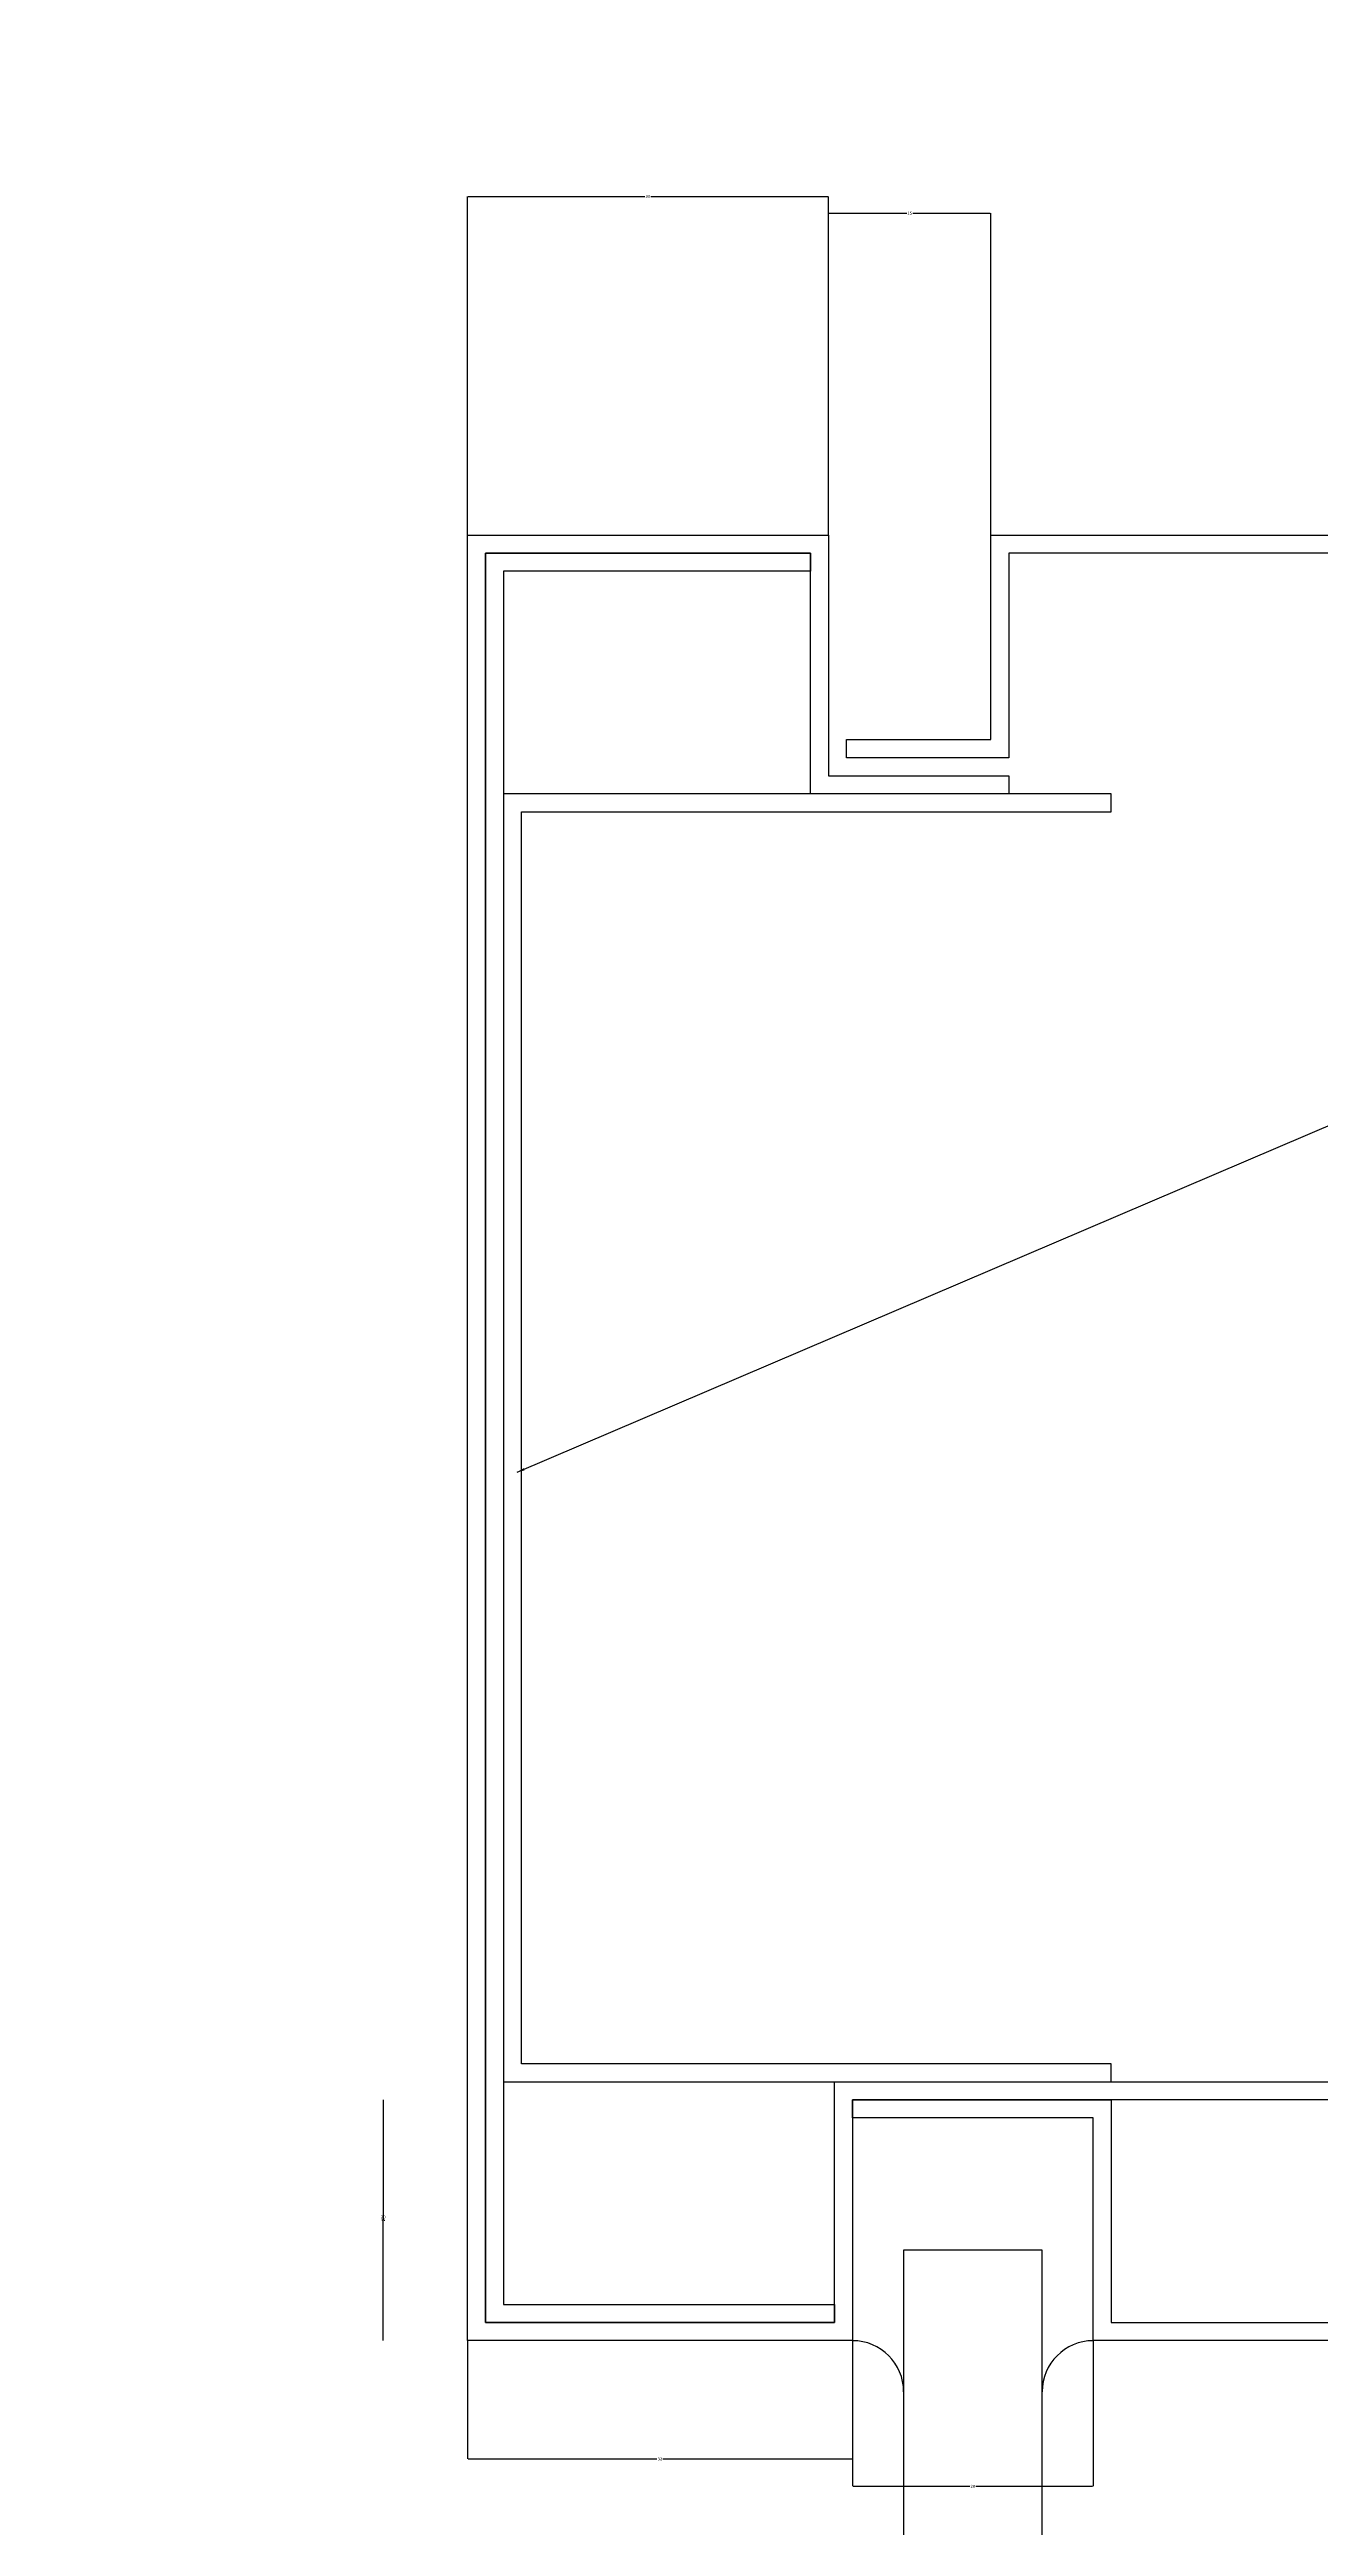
# Model space of a CAD drawing. Header units: metres. Extents: x -1 to 5294, y 0 to 7029.
# Drawn here: x 2993 to 3415, y 5350 to 6173 of the extents above; entities that cross this region are included whole.
import ezdxf

# ---------------------------------------------------------------- set-up
doc = ezdxf.new("R2010")
doc.units = ezdxf.units.M
for name, color, linetype in [('3', 3, 'Continuous'), ('4', 4, 'Continuous'), ('7', 7, 'Continuous'), ('DIM', 3, 'Continuous')]:
    doc.layers.add(name, color=color, linetype=linetype)
doc.dimstyles.get("Standard").update_dxf_attribs({"dimtxt": 2.5, "dimasz": 2.5, "dimexe": 1.25, "dimexo": 0.625, "dimtad": 1, "dimcen": 2.5, "dimazin": 3, "dimtfac": 1, "dimtmove": 0, "dimatfit": 3})

# ---------------------------------------------------------------- blocks, each defined once
blk = doc.blocks.new('*D47')
for p, q in [((3131.55, 6011.54), (3131.55, 6124.05)), ((3131.8, 6124.05), (3190.55, 6124.05)), ((3192.55, 6124.05), (3251.3, 6124.05)), ((3251.55, 6011.54), (3251.55, 6124.05))]:
    blk.add_line(p, q)
at = {"layer": 'Defpoints'}
for p in [(3131.55, 6124.05), (3131.55, 6011.54), (3251.55, 6011.54)]:
    blk.add_point(p, dxfattribs=at)
at = {"layer": 'DIM', "insert": (3191.55, 6124.05), "char_height": 1, "attachment_point": 5}
blk.add_mtext('30', dxfattribs=at)
blk = doc.blocks.new('*D48')
for p, q in [((3131.55, 5411.54), (3131.55, 5372.26)), ((3259.55, 5411.54), (3259.55, 5372.26)), ((3131.8, 5372.26), (3194.55, 5372.26)), ((3196.55, 5372.26), (3259.3, 5372.26))]:
    blk.add_line(p, q)
at = {"layer": 'Defpoints'}
for p in [(3131.55, 5411.54), (3259.55, 5411.54), (3131.55, 5372.26)]:
    blk.add_point(p, dxfattribs=at)
at = {"layer": 'DIM', "insert": (3195.55, 5372.26), "char_height": 1, "attachment_point": 5}
blk.add_mtext('32', dxfattribs=at)
blk = doc.blocks.new('*D49')
for p, q in [((3103.59, 5491.54), (3103.59, 5451.54)), ((3103.34, 5451.54), (3103.09, 5451.54)), ((3103.59, 5411.54), (3103.59, 5451.54)), ((3103.59, 5451.54), (3103.59, 5451.54)), ((3103.84, 5451.54), (3104.09, 5451.54))]:
    blk.add_line(p, q)
at = {"layer": 'Defpoints'}
for p in [(3103.59, 5491.54), (3103.59, 5451.54), (3103.59, 5411.54)]:
    blk.add_point(p, dxfattribs=at)
at = {"layer": 'DIM', "insert": (3103.59, 5452.665), "char_height": 1, "attachment_point": 5}
blk.add_mtext('20', dxfattribs=at)
blk = doc.blocks.new('*D50')
for p, q in [((3259.55, 5411.54), (3259.55, 5363.15)), ((3339.55, 5411.54), (3339.55, 5363.15)), ((3259.8, 5363.15), (3298.55, 5363.15)), ((3300.55, 5363.15), (3339.3, 5363.15))]:
    blk.add_line(p, q)
at = {"layer": 'Defpoints'}
for p in [(3259.55, 5411.54), (3339.55, 5411.54), (3259.55, 5363.15)]:
    blk.add_point(p, dxfattribs=at)
at = {"layer": 'DIM', "insert": (3299.55, 5363.15), "char_height": 1, "attachment_point": 5}
blk.add_mtext('20', dxfattribs=at)
blk = doc.blocks.new('*D51')
for p, q in [((3251.55, 6011.54), (3251.55, 6118.5)), ((3251.8, 6118.5), (3277.55, 6118.5)), ((3279.55, 6118.5), (3305.3, 6118.5)), ((3305.55, 6011.54), (3305.55, 6118.5))]:
    blk.add_line(p, q)
at = {"layer": 'Defpoints'}
for p in [(3251.55, 6118.5), (3251.55, 6011.54), (3305.55, 6011.54)]:
    blk.add_point(p, dxfattribs=at)
at = {"layer": 'DIM', "insert": (3278.55, 6118.5), "char_height": 1, "attachment_point": 5}
blk.add_mtext('15', dxfattribs=at)

msp = doc.modelspace()

# ---------------------------------------------------------------- linework, layer by layer
at = {"layer": '3'}
for p, q in [((3131.55, 6011.54), (3251.55, 6011.54)), ((3131.55, 5411.54), (3131.55, 6011.54)), ((3251.55, 6011.54), (3251.55, 5931.54)), ((3305.55, 6011.54), (3843.69, 6011.54)), ((3305.55, 5943.54), (3305.55, 6011.54)), ((3245.55, 6005.54), (3137.55, 6005.54)), ((3137.55, 6005.54), (3137.55, 5417.54)), ((3245.55, 5925.54), (3245.55, 6005.54)), ((3843.03, 6005.54), (3311.55, 6005.54)), ((3311.55, 6005.54), (3311.55, 5937.54)), ((3257.55, 5943.54), (3305.55, 5943.54)), ((3257.55, 5937.54), (3257.55, 5943.54)), ((3311.55, 5937.54), (3257.55, 5937.54)), ((3251.55, 5931.54), (3311.55, 5931.54)), ((3311.55, 5931.54), (3311.55, 5925.54)), ((3311.55, 5925.54), (3245.55, 5925.54)), ((3253.55, 5497.54), (3787.15, 5497.54)), ((3253.55, 5417.54), (3253.55, 5497.54)), ((3786.49, 5491.54), (3259.55, 5491.54)), ((3259.55, 5491.54), (3345.55, 5491.54)), ((3259.55, 5491.54), (3259.55, 5411.54)), ((3345.55, 5491.54), (3345.55, 5417.54)), ((3339.55, 5485.54), (3259.55, 5485.54)), ((3339.55, 5411.54), (3339.55, 5485.54)), ((3137.55, 5417.54), (3253.55, 5417.54)), ((3345.55, 5417.54), (3778.35, 5417.54)), ((3259.55, 5411.54), (3131.55, 5411.54)), ((3777.69, 5411.54), (3339.55, 5411.54))]:
    msp.add_line(p, q, dxfattribs=at)
for points in [[(3245.55, 5999.54), (3143.55, 5999.54), (3143.55, 5423.54), (3253.55, 5423.54), (3253.55, 5417.54), (3137.55, 5417.54), (3137.55, 6005.54), (3245.55, 6005.54)], [(3345.55, 5925.54), (3143.55, 5925.54), (3143.55, 5497.54), (3345.55, 5497.54), (3345.55, 5503.54), (3149.55, 5503.54), (3149.55, 5919.54), (3345.55, 5919.54)]]:
    msp.add_lwpolyline(points, close=True, dxfattribs=at)
for centre, start, end in [((3259.55, 5394.54), 0, 90), ((3339.55, 5394.54), 90, 180)]:
    msp.add_arc(centre, 16.99, start, end, dxfattribs=at)
at = {"layer": '4'}
msp.add_lwpolyline([(3322.56, 4986.58), (3322.56, 5441.6), (3276.54, 5441.6), (3276.54, 4986.58)], dxfattribs=at)
at = {"layer": '7'}
msp.add_line((3259.55, 5485.54), (3259.55, 5491.54), dxfattribs=at)

# ---------------------------------------------------------------- dimensions: what is measured, and where the dimension line sits
at = {"layer": 'DIM'}
for base, p1, p2, text, picture, middle in [((3131.55, 6124.05), (3131.55, 6011.54), (3251.55, 6011.54), '30', '*D47', (3191.55, 6124.05)), ((3251.55, 6118.5), (3251.55, 6011.54), (3305.55, 6011.54), '15', '*D51', (3278.55, 6118.5)), ((3103.59, 5451.54), (3103.59, 5411.54), (3103.59, 5491.54), '20', '*D49', (3103.59, 5452.665)), ((3131.55, 5372.26), (3131.55, 5411.54), (3259.55, 5411.54), '32', '*D48', (3195.55, 5372.26)), ((3259.55, 5363.15), (3259.55, 5411.54), (3339.55, 5411.54), '20', '*D50', (3299.55, 5363.15))]:
    dim = msp.add_linear_dim(base=base, p1=p1, p2=p2, text=text, dimstyle='Standard', dxfattribs=at)
    dim.commit()
    dim.dimension.update_dxf_attribs({"geometry": picture, "text_midpoint": middle})

# ---------------------------------------------------------------- leaders
for points in [[(2566.02, 5731.6), (3110.49, 6993.22)], [(2762.3, 5184.99), (3112.01, 6755.49)], [(3148.13, 5700.14), (3476.64, 5840.48)]]:
    msp.add_leader(points, dimstyle='Standard', dxfattribs=at)

doc.saveas('drawing.dxf')
